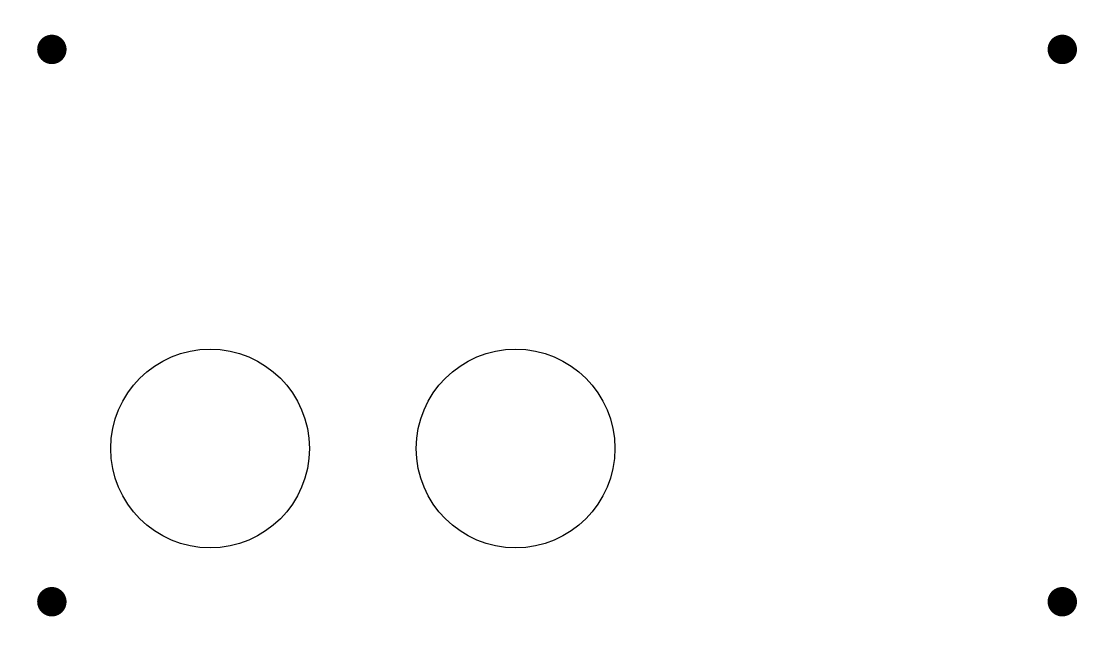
# Model space of a CAD drawing. Header units: millimetres. Extents: x 4 to 138, y 4 to 80.
import ezdxf

# ---------------------------------------------------------------- set-up
doc = ezdxf.new("R2010")
doc.units = ezdxf.units.MM
doc.layers.add('SSS002-[CAD Driver]', color=7, linetype='Continuous')
doc.layers.add('SSS002-[CAD Driver]_outline', color=7, linetype='Continuous')

msp = doc.modelspace()

# ---------------------------------------------------------------- linework, layer by layer
at = {"layer": 'SSS002-[CAD Driver]', "color": 0}
for points in [[(6.7456, 76.5988, 1.8504, 1.8504, 1), (8.596, 76.5988, 1.8504, 1.8504, 1), (6.7456, 76.5988, 1.8504, 1.8504, 0)], [(133.8726, 76.5988, 1.8504, 1.8504, 1), (135.723, 76.5988, 1.8504, 1.8504, 1), (133.8726, 76.5988, 1.8504, 1.8504, 0)], [(6.7456, 7.1552, 1.8504, 1.8504, 1), (8.596, 7.1552, 1.8504, 1.8504, 1), (6.7456, 7.1552, 1.8504, 1.8504, 0)], [(133.8726, 7.1552, 1.8504, 1.8504, 1), (135.723, 7.1552, 1.8504, 1.8504, 1), (133.8726, 7.1552, 1.8504, 1.8504, 0)]]:
    msp.add_lwpolyline(points, format="xyseb", dxfattribs=at)
at = {"layer": 'SSS002-[CAD Driver]_outline', "color": 200, "const_width": 0.002}
for points in [[(3.8354, 80.123), (138.2354, 80.123)], [(3.8354, 3.523), (3.8354, 80.123)], [(138.2354, 80.123), (138.2354, 3.523)], [(138.2354, 3.523), (3.8354, 3.523)]]:
    msp.add_lwpolyline(points, dxfattribs=at)
at = {"layer": 'SSS002-[CAD Driver]_outline', "color": 200}
for points in [[(3.8349, 80.123, 0.001, 0.001, 1), (3.8359, 80.123, 0.001, 0.001, 1), (3.8349, 80.123, 0.001, 0.001, 0)], [(3.8349, 80.123, 0.001, 0.001, 1), (3.8359, 80.123, 0.001, 0.001, 1), (3.8349, 80.123, 0.001, 0.001, 0)], [(138.2349, 80.123, 0.001, 0.001, 1), (138.2359, 80.123, 0.001, 0.001, 1), (138.2349, 80.123, 0.001, 0.001, 0)], [(138.2349, 80.123, 0.001, 0.001, 1), (138.2359, 80.123, 0.001, 0.001, 1), (138.2349, 80.123, 0.001, 0.001, 0)], [(3.8349, 3.523, 0.001, 0.001, 1), (3.8359, 3.523, 0.001, 0.001, 1), (3.8349, 3.523, 0.001, 0.001, 0)], [(3.8349, 3.523, 0.001, 0.001, 1), (3.8359, 3.523, 0.001, 0.001, 1), (3.8349, 3.523, 0.001, 0.001, 0)], [(138.2349, 3.523, 0.001, 0.001, 1), (138.2359, 3.523, 0.001, 0.001, 1), (138.2349, 3.523, 0.001, 0.001, 0)], [(138.2349, 3.523, 0.001, 0.001, 1), (138.2359, 3.523, 0.001, 0.001, 1), (138.2349, 3.523, 0.001, 0.001, 0)]]:
    msp.add_lwpolyline(points, format="xyseb", dxfattribs=at)
for centre in [(27.5779, 26.4242), (66.0154, 26.4242)]:
    msp.add_arc(centre, 12.5, 0, 360, dxfattribs=at)

doc.saveas('drawing.dxf')
